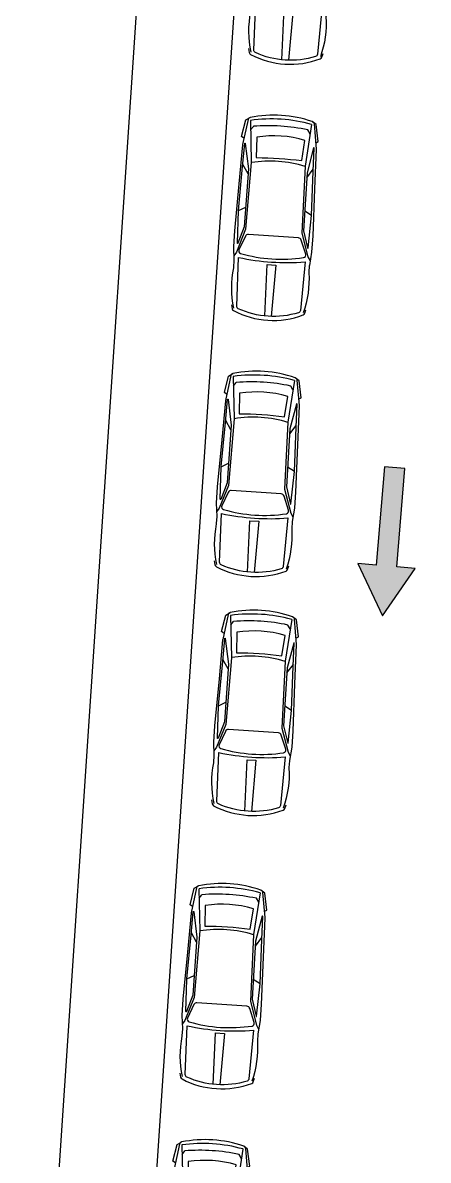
# Model space of a CAD drawing. Extents: x -30 to 1202, y 231 to 898.
# Drawn here: x 155.59 to 163.5, y 298.62 to 320.77 of the extents above; entities that cross this region are included whole.
import ezdxf

# ---------------------------------------------------------------- set-up
doc = ezdxf.new("R2010")
doc.units = 0
doc.header["$LTSCALE"] = 0.04
doc.layers.get('0').update_dxf_attribs({"linetype": 'CONTINUOUS'})
doc.layers.add('0.5', color=5, linetype='CONTINUOUS')
doc.layers.add('PISOS', color=1, linetype='CONTINUOUS')

# ---------------------------------------------------------------- blocks, each defined once
blk = doc.blocks.new('fl')
at = {"layer": 'PISOS'}
blk.add_hatch(color=9, dxfattribs=at).paths.add_polyline_path([(0, 0), (-0.563, -0.975), (-0.201, -0.975), (-0.201, -2.894), (0.201, -2.894), (0.201, -0.975), (0.563, -0.975)])
blk.add_lwpolyline([(-0.201, -0.975), (-0.201, -2.894), (0.201, -2.894), (0.201, -0.975), (0.563, -0.975), (0, 0), (-0.563, -0.975)], close=True, dxfattribs=at)
blk = doc.blocks.new('Aupln001')
for p, q in [((-2.821, 0.58), (-2.994, 0.694)), ((-2.093, 0.72), (-2.17, 0.582)), ((-3.678, 0.587), (-3.751, 0.537)), ((-3.678, -0.575), (-3.75, -0.526)), ((-2.821, -0.568), (-2.994, -0.682)), ((-2.093, -0.708), (-2.17, -0.571))]:
    blk.add_line(p, q)
for points in [[(-3.506, 0.706), (-3.537, 0.756), (-3.865, 0.694), (-3.918, 0.613, -0.296775), (-3.875, 0.651), (-3.386, 0.724, -0.031441), (-3.379, 0.725), (-2.615, 0.743, 0.001455), (-2.615, 0.743), (-1.694, 0.77, -0.007326), (-1.692, 0.77), (-1.386, 0.77, -0.025363), (-1.38, 0.77), (-1.12, 0.743, 0.024637), (-1.115, 0.743), (-0.986, 0.743, 0.032795), (-0.973, 0.743, -0.100755), (-0.189, 0.686)], [(-0.253, -0.723), (-0.177, -0.703, 0.226888), (-0.143, -0.674, 0.214205), (-0.149, 0.687, 0.224603), (-0.183, 0.716), (-0.253, 0.734)], [(-3.506, -0.695), (-3.537, -0.745), (-3.865, -0.683), (-3.918, -0.602, 0.296775), (-3.875, -0.64), (-3.386, -0.713, 0.031441), (-3.379, -0.714), (-2.615, -0.732, -0.001455), (-2.615, -0.732), (-1.694, -0.759, 0.007326), (-1.692, -0.759), (-1.386, -0.759, 0.025363), (-1.38, -0.758), (-1.12, -0.732, -0.024637), (-1.115, -0.732), (-0.986, -0.731, -0.032795), (-0.973, -0.732, 0.100755), (-0.189, -0.675)]]:
    blk.add_lwpolyline(points, format="xyb")
for points in [[(-3.862, 0.603), (-3.043, 0.531), (-1.74, 0.554), (-1.283, 0.705), (-1.209, 0.752)], [(-0.079, -0.058), (-1.081, -0.081), (-1.081, 0.092), (-0.079, 0.069)], [(-3.862, -0.592), (-3.043, -0.52), (-1.74, -0.543), (-1.283, -0.693), (-1.209, -0.741)]]:
    blk.add_lwpolyline(points)
for points in [[(-2.957, 0.695, -0.001613), (-2.958, 0.695), (-3.408, 0.684, 0.898845), (-3.409, 0.674), (-2.916, 0.579), (-1.785, 0.584), (-1.458, 0.686, 0.843434), (-1.459, 0.696), (-2.092, 0.72, 0.016499), (-2.095, 0.72)], [(-3.545, -0.447), (-3.146, -0.429, -0.030108), (-3.146, 0.459), (-3.545, 0.494, 0.109099)], [(-1.264, 0.62, 0.460891), (-1.334, 0.657), (-1.603, 0.551, 0.30819), (-1.642, 0.494), (-1.642, -0.482, 0.30819), (-1.603, -0.54), (-1.334, -0.646, 0.460891), (-1.264, -0.609, 0.109577)], [(-0.233, -0.616), (-1.183, -0.643, 0.072437), (-1.183, 0.654), (-0.233, 0.627, -0.304109), (-0.186, 0.593, -0.182739), (-0.186, -0.582, -0.304109)], [(-2.957, -0.683, 0.001613), (-2.958, -0.683), (-3.408, -0.673, -0.898845), (-3.409, -0.663), (-2.916, -0.568), (-1.785, -0.573), (-1.458, -0.675, -0.843434), (-1.459, -0.685), (-2.092, -0.708, -0.016499), (-2.095, -0.708)]]:
    blk.add_lwpolyline(points, format="xyb", close=True)
for centre, radius, start, end in [((-1.703, 0.006), 2.297, 164.6672, 195.3328), ((-1.004, 0.006), 2.92, 168.1984, 191.8016), ((-0.075, 0.009), 3.714, 171.8338, 188.2809), ((-0.749, -0.001), 2.352, 166.9232, 192.7419)]:
    blk.add_arc(centre, radius, start, end)

msp = doc.modelspace()

# ---------------------------------------------------------------- linework, layer by layer
at = {"layer": '0.5'}
msp.add_arc((241.645, 369.36), 80.587, 170.55784, 170.55784, dxfattribs=at)
at = {"layer": 'PISOS'}
for p, q in [((160.032, 354.232), (155.131, 281.082)), ((161.849, 352.931), (157.175, 283.181))]:
    msp.add_line(p, q, dxfattribs=at)

# ---------------------------------------------------------------- block references
for name, p, rotation in [('Aupln001', (160.696, 319.968), 266.1665548336612), ('Aupln001', (160.362, 314.979), 266.1665548336612), ('Aupln001', (160.028, 309.991), 266.1665548336612), ('fl', (162.602, 309.221), 175.2537221681575), ('Aupln001', (159.974, 305.336), 266.1665548336612), ('Aupln001', (159.359, 300.013), 266.1665548336612), ('Aupln001', (159.025, 295.024), 266.1665548336612)]:
    msp.add_blockref(name, p, dxfattribs=dict(at, rotation=rotation))

doc.saveas('drawing.dxf')
